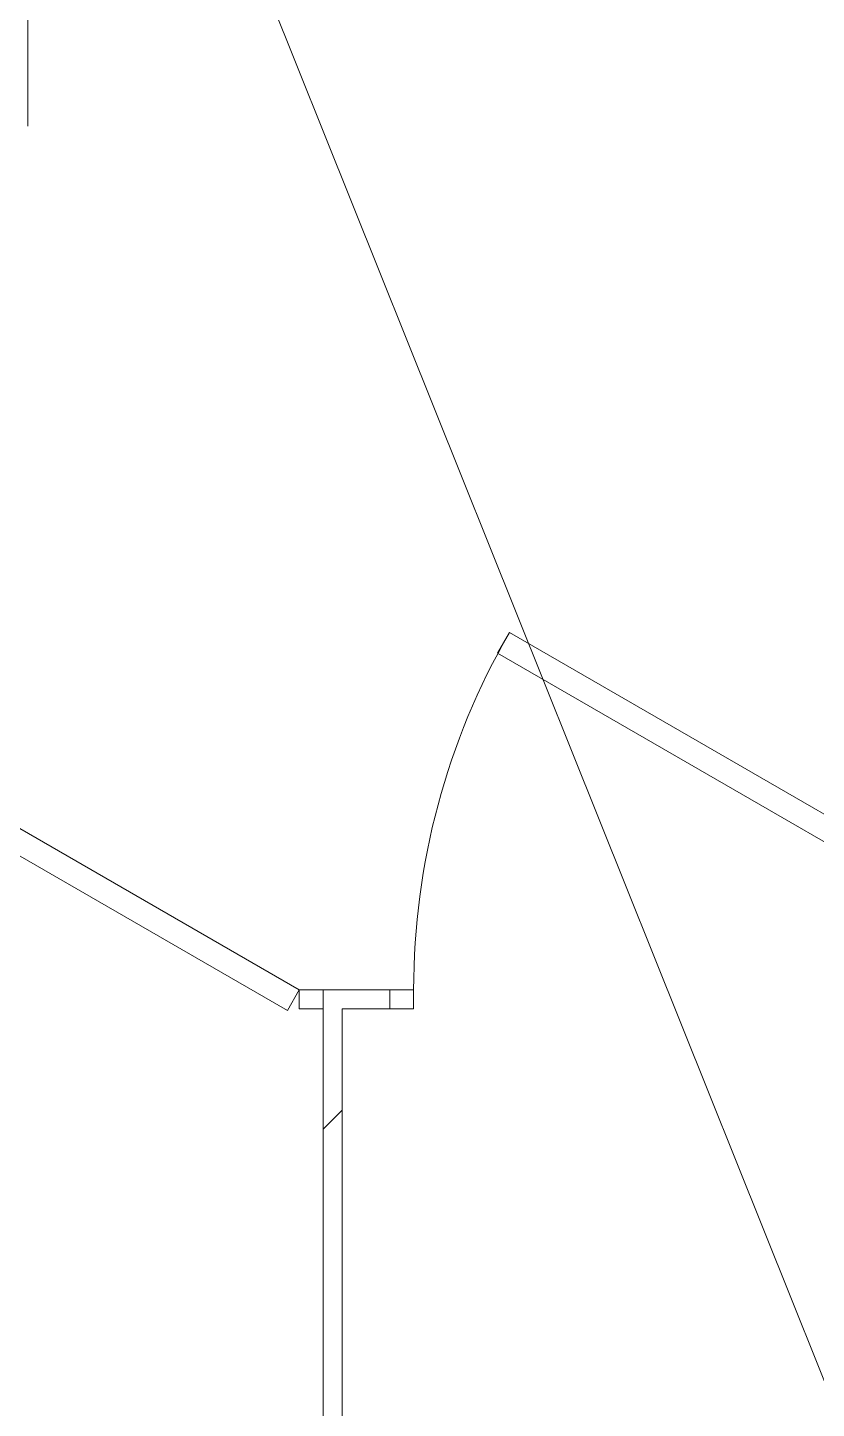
# Model space of a CAD drawing. Header units: millimetres. Extents: x -7155 to 483283, y -227682 to 148426.
# Drawn here: x 18800 to 19628, y 57001 to 58450 of the extents above; entities that cross this region are included whole.
import ezdxf

# ---------------------------------------------------------------- set-up
doc = ezdxf.new("R2010")
doc.units = ezdxf.units.MM
for name, color, linetype, lineweight in [('АР_Стены ГКЛ', 1, 'Continuous', 15), ('АР_Штриховка', 8, 'Continuous', 0), ('Двери кабины', 252, 'Continuous', 0), ('РД_Разуклонка к трапам', 124, 'Continuous', 0)]:
    doc.layers.add(name, color=color, linetype=linetype, lineweight=lineweight)

msp = doc.modelspace()

# ---------------------------------------------------------------- hatches: boundary and pattern name
at = {"layer": 'АР_Штриховка', "linetype": 'Continuous', "lineweight": 0, "true_color": 0x000000}
h = msp.add_hatch(dxfattribs=at)
h.set_pattern_fill('_U', color=18, scale=250, angle=45, style=0, pattern_type=0)
h.set_pattern_definition([(45, (7e-12, -3e-11), (-176.7767, 176.7767), [])])
h.paths.add_polyline_path([(19110, 56120), (19130, 56120), (19130, 57420), (19110, 57440)], flags=0)

# ---------------------------------------------------------------- linework, layer by layer
at = {"layer": 'АР_Стены ГКЛ', "color": 18, "linetype": 'Continuous', "lineweight": 15, "true_color": 0x000000}
for p, q in [((19110, 57440), (19110, 56120)), ((19180, 57440), (19110, 57440)), ((19180, 57420), (19180, 57440)), ((19130, 56120), (19130, 57420)), ((19130, 57420), (19180, 57420))]:
    msp.add_line(p, q, dxfattribs=at)
at = {"layer": 'Двери кабины', "color": 18, "linetype": 'Continuous', "lineweight": 0, "true_color": 0x000000}
for points in [[(19085, 57440), (19072.5, 57418.3), (18423, 57793.3), (18435.5, 57815)], [(19955, 57440), (19942.5, 57418.3), (19293, 57793.3), (19305.5, 57815)], [(19085, 57420), (19110, 57420), (19110, 57440), (19085, 57440)], [(19205, 57420), (19180, 57420), (19180, 57440), (19205, 57440)]]:
    msp.add_lwpolyline(points, close=True, dxfattribs=at)
at = {"layer": 'Двери кабины', "color": 18, "linetype": 'Continuous', "lineweight": 0, "true_color": 0x000000, "extrusion": (0, 0, -1)}
msp.add_arc((-19955, 57440), 750, 0, 30, dxfattribs=at)
at = {"layer": 'РД_Разуклонка к трапам', "color": 18, "ltscale": 2, "true_color": 0x000000}
for p, q in [((18850, 58990.9), (20000, 56120)), ((18800.1, 58765.9), (18800.1, 58346.6))]:
    msp.add_line(p, q, dxfattribs=at)

doc.saveas('drawing.dxf')
